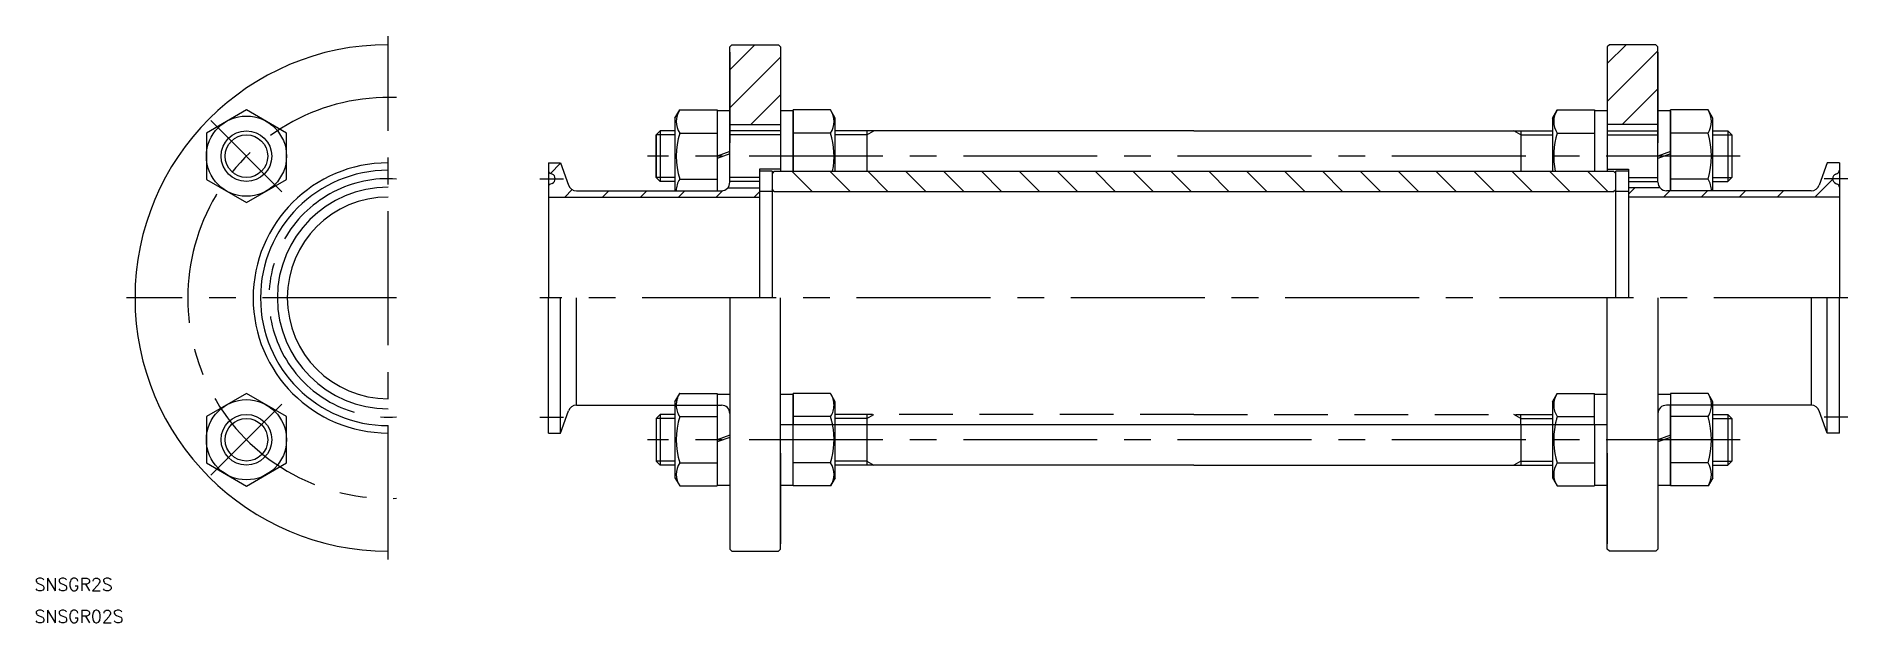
# Model space of a CAD drawing. Extents: x -83 to 346, y -77 to 62.
import ezdxf

# ---------------------------------------------------------------- set-up
doc = ezdxf.new("R2010")
doc.units = 0
doc.linetypes.add('CENTER', pattern=[50.8, 31.75, -6.35, 6.35, -6.35])
doc.linetypes.add('DASHED', pattern=[19.05, 12.7, -6.35])
doc.layers.get('0').update_dxf_attribs({"linetype": 'CONTINUOUS'})
doc.layers.add('CENTER', color=1, linetype='CENTER')
doc.styles.get("Standard").update_dxf_attribs({"font": 'txt.shx', "height": 3, "bigfont": 'bigfont.shx'})

msp = doc.modelspace()

# ---------------------------------------------------------------- linework, layer by layer
at = {"color": 7, "linetype": 'CONTINUOUS'}
for p, q in [((81, 59.5), (81.5, 60)), ((81, 27.4), (81, 59.5)), ((81, 58.25), (81, 36.75)), ((81.5, 60), (92.5, 60)), ((92.5, 60), (93, 59.5)), ((93, 59.5), (93, 30)), ((93, 58.25), (93, 36.75)), ((289.5, 60), (289, 59.5)), ((289, 59.5), (289, 30)), ((289, 58.25), (289, 36.75)), ((300.5, 60), (289.5, 60)), ((301, 59.5), (300.5, 60)), ((301, 27.4), (301, 59.5)), ((301, 58.25), (301, 36.75)), ((-33.59, 44.56), (-43.09, 39.07)), ((-24.09, 39.07), (-33.59, 44.56)), ((68, 42.59), (69.12, 44.54)), ((69.12, 44.54), (78, 44.54)), ((78, 44.54), (78, 25.4)), ((78, 44.34), (78, 25.4)), ((81, 44.34), (78, 44.34)), ((96, 44.34), (93, 44.34)), ((104.87, 44.54), (96, 44.54)), ((96, 30), (96, 44.54)), ((96, 44.34), (96, 30)), ((106, 42.59), (104.87, 44.54)), ((276, 42.59), (277.12, 44.54)), ((277.12, 44.54), (286, 44.54)), ((286, 44.54), (286, 30)), ((286, 44.34), (286, 30)), ((289, 44.34), (286, 44.34)), ((304, 44.34), (301, 44.34)), ((304, 25.4), (304, 44.54)), ((312.87, 44.54), (304, 44.54)), ((304, 44.34), (304, 25.4)), ((314, 42.59), (312.87, 44.54)), ((-43.09, 39.07), (-43.09, 28.1)), ((-24.09, 28.1), (-24.09, 39.07)), ((63.5, 38.64), (64.45, 39.59)), ((64.45, 39.59), (64.45, 27.59)), ((68, 39.59), (64.45, 39.59)), ((68, 42.59), (68, 25.4)), ((69.12, 39.06), (78, 39.06)), ((81, 41.09), (93, 41.09)), ((93, 39.59), (81, 39.59)), ((104.87, 39.06), (96, 39.06)), ((106, 30), (106, 42.59)), ((191, 39.59), (106, 39.59)), ((113.5, 39.59), (113.5, 30)), ((191, 39.59), (276, 39.59)), ((268.5, 39.59), (268.5, 30)), ((276, 42.59), (276, 30)), ((277.12, 39.06), (286, 39.06)), ((301, 41.09), (289, 41.09)), ((289, 39.59), (301, 39.59)), ((312.87, 39.06), (304, 39.06)), ((314, 25.4), (314, 42.59)), ((314, 39.59), (317.55, 39.59)), ((317.55, 39.59), (317.55, 27.59)), ((318.5, 38.64), (317.55, 39.59)), ((63.5, 38.64), (63.5, 28.53)), ((63.5, 28.53), (63.5, 38.64)), ((81, 34.68), (78, 33.59)), ((304, 34.68), (301, 33.59)), ((318.5, 38.64), (318.5, 28.53)), ((38, 32), (40.85, 32)), ((38, 32), (38, 0)), ((40.85, 32), (42.77, 26.72)), ((81, 34.15), (78, 33.06)), ((93, 30.5), (88, 30.5)), ((88, 30.5), (88, 0)), ((289, 30.5), (294, 30.5)), ((294, 30.5), (294, 0)), ((304, 34.15), (301, 33.06)), ((341.15, 32), (339.22, 26.72)), ((344, 32), (341.15, 32)), ((344, 32), (344, 0)), ((-43.09, 28.1), (-33.59, 22.62)), ((-33.59, 22.62), (-24.09, 28.1)), ((38.87, 29.35), (38.49, 29.52)), ((38.87, 27.15), (38.49, 26.98)), ((63.5, 28.53), (64.45, 27.59)), ((68, 27.59), (64.45, 27.59)), ((69.12, 28.11), (78, 28.11)), ((80.51, 26.09), (88, 26.09)), ((88, 27.59), (81, 27.59)), ((91, 30), (88, 30)), ((91, 30), (91, 0)), ((91.5, 30), (91, 29.5)), ((91.5, 30), (290.5, 30)), ((291, 29.5), (290.5, 30)), ((294, 30), (291, 30)), ((291, 0), (291, 30)), ((294, 27.59), (301, 27.59)), ((301.49, 26.09), (294, 26.09)), ((312.87, 28.11), (304, 28.11)), ((314, 27.59), (317.55, 27.59)), ((318.5, 28.53), (317.55, 27.59)), ((343.13, 29.35), (343.51, 29.52)), ((343.13, 27.15), (343.51, 26.98)), ((38, 23.9), (88, 23.9)), ((44.65, 25.4), (79, 25.4)), ((91, 25.2), (88, 25.2)), ((91, 25.7), (91.5, 25.2)), ((91.5, 25.2), (290.5, 25.2)), ((290.5, 25.2), (291, 25.7)), ((294, 25.2), (291, 25.2)), ((344, 23.9), (294, 23.9)), ((337.35, 25.4), (303, 25.4)), ((40.85, -32), (40.85, 0)), ((44.65, -25.4), (44.65, 0)), ((81, 0), (81, -59.5)), ((93, -59.5), (93, 0)), ((289, -59.5), (289, 0)), ((301, 0), (301, -59.5)), ((38, -32), (38, 0)), ((294, 0), (291, 0)), ((337.35, 0), (337.35, -25.4)), ((341.15, -32), (341.15, 0)), ((344, -32), (344, 0)), ((-33.59, -22.62), (-43.09, -28.1)), ((-24.09, -28.1), (-33.59, -22.62)), ((44.65, -25.4), (79, -25.4)), ((68, -25.4), (68, -42.59)), ((78, -25.4), (78, -44.54)), ((96, -44.54), (96, -22.64)), ((337.35, -25.4), (303, -25.4)), ((304, -44.54), (304, -25.4)), ((304, -25.4), (304, -44.34)), ((314, -42.59), (314, -25.4)), ((-43.09, -28.1), (-43.09, -39.07)), ((-24.09, -39.07), (-24.09, -28.1)), ((40.85, -32), (42.77, -26.72)), ((63.5, -28.53), (64.45, -27.59)), ((63.5, -28.53), (63.5, -38.64)), ((64.45, -27.59), (64.45, -39.59)), ((68, -27.59), (64.45, -27.59)), ((69.12, -28.11), (78, -28.11)), ((93, -30), (289, -30)), ((106, -42.59), (106, -30)), ((113.5, -30), (113.5, -39.59)), ((268.5, -30), (268.5, -39.59)), ((276, -30), (276, -42.59)), ((286, -30), (286, -44.54)), ((312.87, -28.11), (304, -28.11)), ((314, -27.59), (317.55, -27.59)), ((317.55, -27.59), (317.55, -39.59)), ((318.5, -28.53), (317.55, -27.59)), ((318.5, -28.53), (318.5, -38.64)), ((341.15, -32), (339.22, -26.72)), ((38, -32), (40.85, -32)), ((81, -32.5), (78, -33.59)), ((81, -33.03), (78, -34.12)), ((304, -32.5), (301, -33.59)), ((304, -33.03), (301, -34.12)), ((344, -32), (341.15, -32)), ((63.5, -38.64), (64.45, -39.59)), ((81, -36.75), (81, -58.25)), ((93, -36.75), (93, -58.25)), ((289, -36.75), (289, -58.25)), ((301, -36.75), (301, -58.25)), ((318.5, -38.64), (317.55, -39.59)), ((-43.09, -39.07), (-33.59, -44.56)), ((-33.59, -44.56), (-24.09, -39.07)), ((68, -39.59), (64.45, -39.59)), ((68, -42.59), (69.12, -44.54)), ((69.12, -39.06), (78, -39.06)), ((104.87, -39.06), (96, -39.06)), ((106, -42.59), (104.87, -44.54)), ((191, -39.59), (106, -39.59)), ((191, -39.59), (276, -39.59)), ((276, -42.59), (277.12, -44.54)), ((277.12, -39.06), (286, -39.06)), ((312.87, -39.06), (304, -39.06)), ((314, -42.59), (312.87, -44.54)), ((314, -39.59), (317.55, -39.59)), ((69.12, -44.54), (78, -44.54)), ((78, -44.34), (81, -44.34)), ((93, -44.34), (96, -44.34)), ((104.87, -44.54), (96, -44.54)), ((277.12, -44.54), (286, -44.54)), ((286, -44.34), (289, -44.34)), ((301, -44.34), (304, -44.34)), ((312.87, -44.54), (304, -44.54)), ((81, -59.5), (81.5, -60)), ((81.5, -60), (92.5, -60)), ((92.5, -60), (93, -59.5)), ((289.5, -60), (289, -59.5)), ((300.5, -60), (289.5, -60)), ((301, -59.5), (300.5, -60))]:
    msp.add_line(p, q, dxfattribs=at)
at = {"color": 3, "linetype": 'CONTINUOUS'}
for p, q in [((81, 54.06), (86.94, 60)), ((81, 45.08), (93, 57.08)), ((289, 55.51), (293.49, 60)), ((289, 46.53), (301, 58.53)), ((85.99, 41.09), (93, 48.1)), ((292.53, 41.09), (301, 49.55)), ((113.5, 38.64), (115.14, 39.59)), ((268.5, 38.64), (266.86, 39.59)), ((68, 38.64), (63.5, 38.64)), ((93, 38.64), (81, 38.64)), ((113.5, 38.64), (106, 38.64)), ((268.5, 38.64), (276, 38.64)), ((289, 38.64), (301, 38.64)), ((314, 38.64), (318.5, 38.64)), ((38.49, 29.51), (40.88, 31.9)), ((68, 28.53), (63.5, 28.53)), ((88, 28.53), (81, 28.53)), ((100.52, 25.2), (95.72, 30)), ((109.5, 25.2), (104.7, 30)), ((118.48, 25.2), (113.68, 30)), ((127.46, 25.2), (122.66, 30)), ((136.44, 25.2), (131.64, 30)), ((145.42, 25.2), (140.62, 30)), ((154.41, 25.2), (149.61, 30)), ((163.39, 25.2), (158.59, 30)), ((172.37, 25.2), (167.57, 30)), ((181.35, 25.2), (176.55, 30)), ((190.33, 25.2), (185.53, 30)), ((199.31, 25.2), (194.51, 30)), ((208.29, 25.2), (203.49, 30)), ((217.27, 25.2), (212.47, 30)), ((226.25, 25.2), (221.45, 30)), ((235.23, 25.2), (230.43, 30)), ((244.21, 25.2), (239.41, 30)), ((253.19, 25.2), (248.39, 30)), ((262.17, 25.2), (257.37, 30)), ((271.15, 25.2), (266.35, 30)), ((280.13, 25.2), (275.33, 30)), ((289.11, 25.2), (284.31, 30)), ((294, 28.53), (301, 28.53)), ((294, 24.59), (295.5, 26.09)), ((314, 28.53), (318.5, 28.53)), ((338.21, 23.9), (342.41, 28.1)), ((41.86, 23.9), (43.64, 25.68)), ((50.84, 23.9), (52.34, 25.4)), ((59.82, 23.9), (61.32, 25.4)), ((68.8, 23.9), (70.3, 25.4)), ((77.78, 23.9), (79.31, 25.42)), ((86.76, 23.9), (88, 25.14)), ((91.54, 25.2), (91, 25.75)), ((302.29, 23.9), (303.79, 25.4)), ((311.27, 23.9), (312.77, 25.4)), ((320.25, 23.9), (321.75, 25.4)), ((329.23, 23.9), (330.73, 25.4)), ((68, -28.53), (63.5, -28.53)), ((314, -28.53), (318.5, -28.53)), ((68, -38.64), (63.5, -38.64)), ((113.5, -38.64), (106, -38.64)), ((113.5, -38.64), (115.14, -39.59)), ((268.5, -38.64), (266.86, -39.59)), ((268.5, -38.64), (276, -38.64)), ((314, -38.64), (318.5, -38.64))]:
    msp.add_line(p, q, dxfattribs=at)
at = {"color": 3, "linetype": 'DASHED'}
for p, q in [((68, -24.59), (69.12, -22.64)), ((68, -24.59), (68, -25.4)), ((69.12, -22.64), (78, -22.64)), ((78, -22.64), (78, -25.4)), ((78, -22.84), (78, -25.4)), ((81, -22.84), (78, -22.84)), ((96, -22.84), (93, -22.84)), ((104.87, -22.64), (96, -22.64)), ((96, -22.84), (96, -30)), ((106, -24.59), (104.87, -22.64)), ((106, -30), (106, -24.59)), ((276, -24.59), (277.12, -22.64)), ((276, -24.59), (276, -30)), ((277.12, -22.64), (286, -22.64)), ((286, -30), (286, -22.64)), ((289, -22.84), (286, -22.84)), ((304, -22.84), (301, -22.84)), ((312.87, -22.64), (304, -22.64)), ((304, -22.64), (304, -25.4)), ((314, -24.59), (312.87, -22.64)), ((314, -25.4), (314, -24.61)), ((104.87, -28.11), (96, -28.11)), ((191, -27.59), (106, -27.59)), ((113.5, -28.53), (106, -28.53)), ((113.5, -27.59), (113.5, -30)), ((113.5, -28.53), (115.14, -27.59)), ((191, -27.59), (276, -27.59)), ((268.5, -28.53), (266.86, -27.59)), ((268.5, -30), (268.5, -27.59)), ((268.5, -28.53), (276, -28.53)), ((277.12, -28.11), (286, -28.11))]:
    msp.add_line(p, q, dxfattribs=at)
at = {"color": 7, "linetype": 'CONTINUOUS'}
for centre, radius in [((-33.59, 33.59), 9.5), ((-33.59, 33.59), 6), ((-33.59, -33.59), 9.5), ((-33.59, -33.59), 6)]:
    msp.add_circle(centre, radius, dxfattribs=at)
at = {"color": 3, "linetype": 'CONTINUOUS'}
for centre in [(-33.59, 33.59), (-33.59, -33.59)]:
    msp.add_circle(centre, 5.05, dxfattribs=at)
at = {"color": 7, "linetype": 'CONTINUOUS'}
for centre, radius, start, end in [((0, 0), 60, 90, 270), ((73.25, 41.8), 4.95, 146.4252, 213.5748), ((100.75, 41.8), 4.95, 326.4252, 33.5748), ((281.25, 41.8), 4.95, 146.4252, 213.5748), ((308.75, 41.8), 4.95, 326.4252, 33.5748), ((86.86, 33.59), 18.56, 162.8447, 197.1553), ((87.14, 33.59), 18.56, 348.8558, 17.1553), ((294.86, 33.59), 18.56, 162.8447, 191.1442), ((295.14, 33.59), 18.56, 342.8447, 17.1553), ((0, 0), 32, 90, 270), ((0, 0), 30.25, 90, 270), ((38.8, 30.25), 0.8, 180, 247), ((343.2, 30.25), 0.8, 293, 0), ((0, 0), 26.25, 90, 270), ((38.8, 26.25), 0.8, 113, 180), ((38.4, 28.25), 1.2, 293, 67), ((44.65, 27.4), 2, 200, 270), ((73.25, 25.38), 4.95, 146.4252, 179.7115), ((79, 27.4), 2, 270, 0), ((303, 27.4), 2, 180, 270), ((308.75, 25.38), 4.95, 0.2885, 33.5748), ((337.35, 27.4), 2, 270, 340), ((343.6, 28.25), 1.2, 113, 247), ((343.2, 26.25), 0.8, 360, 67), ((0, 0), 23.9, 90, 270), ((44.65, -27.4), 2, 90, 160), ((73.25, -25.38), 4.95, 180.2885, 213.5748), ((79, -27.4), 2, 360, 90), ((303, -27.4), 2, 90, 180), ((308.75, -25.38), 4.95, 326.4252, 359.7115), ((337.35, -27.4), 2, 20, 90), ((86.86, -33.59), 18.56, 162.8447, 197.1553), ((87.14, -33.59), 18.56, 342.8447, 11.1442), ((294.86, -33.59), 18.56, 168.8558, 197.1553), ((295.14, -33.59), 18.56, 342.8447, 17.1553), ((73.25, -41.8), 4.95, 146.4252, 213.5748), ((100.75, -41.8), 4.95, 326.4252, 33.5748), ((281.25, -41.8), 4.95, 146.4252, 213.5748), ((308.75, -41.8), 4.95, 326.4252, 33.5748)]:
    msp.add_arc(centre, radius, start, end, dxfattribs=at)
at = {"color": 3, "linetype": 'DASHED'}
for centre, radius, start, end in [((73.25, -25.38), 4.95, 146.4252, 180.2885), ((73.25, -25.38), 4.95, 146.4252, 153.5748), ((100.75, -25.38), 4.95, 326.4252, 33.5748), ((281.25, -25.38), 4.95, 146.4252, 213.5748), ((308.75, -25.4), 4.95, 0, 33.5748), ((87.14, -33.59), 18.56, 11.1442, 17.1553), ((294.86, -33.59), 18.56, 162.8447, 168.8558)]:
    msp.add_arc(centre, radius, start, end, dxfattribs=at)
at = {"layer": 'CENTER', "color": 1, "linetype": 'CENTER'}
for p, q in [((0, -62), (0, 62)), ((-25.17, 25.17), (-42.01, 42.01)), ((320.5, 33.59), (61.5, 33.59)), ((36, 28.25), (41.6, 28.25)), ((346, 28.25), (340.4, 28.25)), ((2, 0), (-62, 0)), ((346, 0), (36, 0)), ((-25.17, -25.17), (-42.01, -42.01)), ((36, -28.25), (41.6, -28.25)), ((346, -28.25), (340.4, -28.25)), ((320.5, -33.59), (61.5, -33.59))]:
    msp.add_line(p, q, dxfattribs=at)
for radius, start, end in [(47.5, 87.5875, 272.4125), (28.25, 85.9437, 274.0563)]:
    msp.add_arc((0, 0), radius, start, end, dxfattribs=at)

# ---------------------------------------------------------------- texts
at = {"color": 7, "linetype": 'CONTINUOUS'}
for s, p in [('SNSGR2S', (-83.8, -69.37)), ('SNSGR02S', (-83.8, -76.95))]:
    msp.add_text(s, height=3, dxfattribs=at).set_placement(p)

doc.saveas('drawing.dxf')
